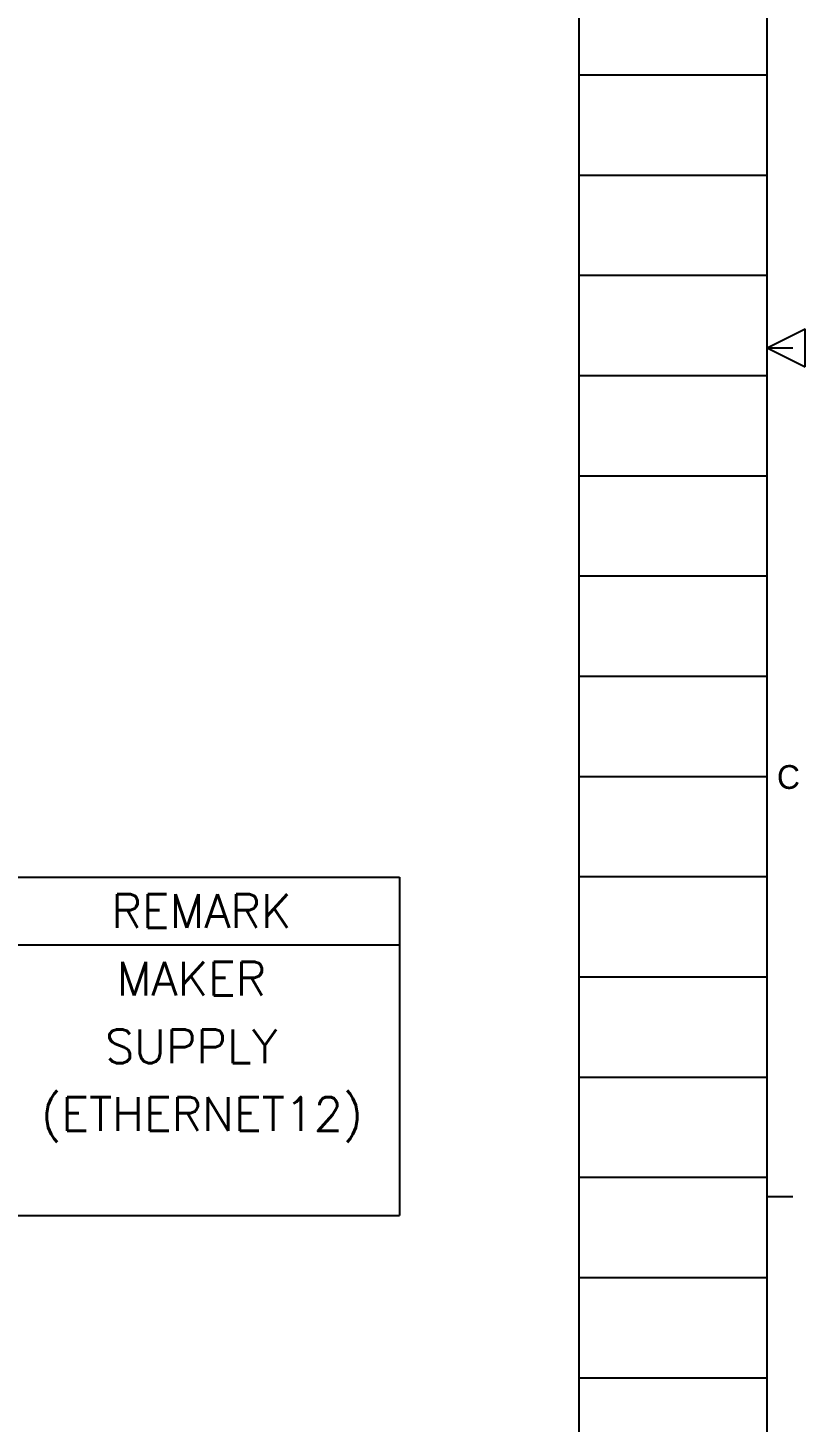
# Model space of a CAD drawing. Header units: millimetres. Extents: x 1063 to 1621, y 404 to 836.
# Drawn here: x 1549.7 to 1611.7, y 534.6 to 645.8 of the extents above; entities that cross this region are included whole.
import ezdxf
from ezdxf.enums import TextEntityAlignment as Align

# ---------------------------------------------------------------- set-up
doc = ezdxf.new("R2010")
doc.units = ezdxf.units.MM
doc.styles.add('ROMANS', font='txt', dxfattribs={"height": 0.2})
doc.styles.get("Standard").update_dxf_attribs({"font": 'txt.shx', "bigfont": 'whgtxt.shx'})

msp = doc.modelspace()

# ---------------------------------------------------------------- linework, layer by layer
at = {"color": 5, "linetype": 'Continuous'}
for p, q in [((1593.66, 417.09), (1593.66, 823.49)), ((1608.66, 417.09), (1608.66, 823.49)), ((1593.66, 642.09), (1608.66, 642.09)), ((1593.66, 626.09), (1608.66, 626.09)), ((1593.66, 610.09), (1608.66, 610.09)), ((1593.66, 594.09), (1608.66, 594.09)), ((1593.66, 578.09), (1608.66, 578.09)), ((1593.66, 562.09), (1608.66, 562.09)), ((1593.66, 546.09), (1608.66, 546.09))]:
    msp.add_line(p, q, dxfattribs=at)
at = {"color": 6, "linetype": 'Continuous'}
for p, q in [((1593.66, 634.09), (1608.66, 634.09)), ((1608.66, 620.29), (1610.71, 620.29)), ((1593.66, 618.09), (1608.66, 618.09)), ((1593.66, 602.09), (1608.66, 602.09)), ((1593.66, 586.09), (1608.66, 586.09)), ((1593.66, 570.09), (1608.66, 570.09)), ((1593.66, 554.09), (1608.66, 554.09)), ((1608.66, 552.56), (1610.71, 552.56)), ((1593.66, 538.09), (1608.66, 538.09))]:
    msp.add_line(p, q, dxfattribs=at)
at = {"color": 2, "linetype": 'Continuous'}
for p, q in [((1608.66, 620.29), (1611.68, 621.81)), ((1611.68, 618.77), (1611.68, 621.81)), ((1608.66, 620.29), (1611.68, 618.77))]:
    msp.add_line(p, q, dxfattribs=at)
for p, q in [((1438.15, 578.05), (1579.33, 578.05)), ((1579.33, 578.05), (1579.33, 551.05)), ((1438.15, 572.65), (1579.33, 572.65)), ((1438.15, 551.05), (1579.33, 551.05))]:
    msp.add_line(p, q)

# ---------------------------------------------------------------- texts
for s, p in [('REMARK', (1563.53, 575.35)), ('MAKER', (1562.73, 569.95)), ('SUPPLY', (1562.73, 564.55)), ('(ETHERNET12)', (1563.58, 559.15))]:
    msp.add_text(s, height=2.7).set_placement(p, align=Align.MIDDLE_CENTER)
at = {"color": 4, "insert": (1610.35, 586.03), "char_height": 1.9, "attachment_point": 5, "style": 'ROMANS'}
msp.add_mtext('{\\fﾱﾼﾸﾲￃﾼ|b0|i0|c129|p49;C }', dxfattribs=at)

doc.saveas('drawing.dxf')
